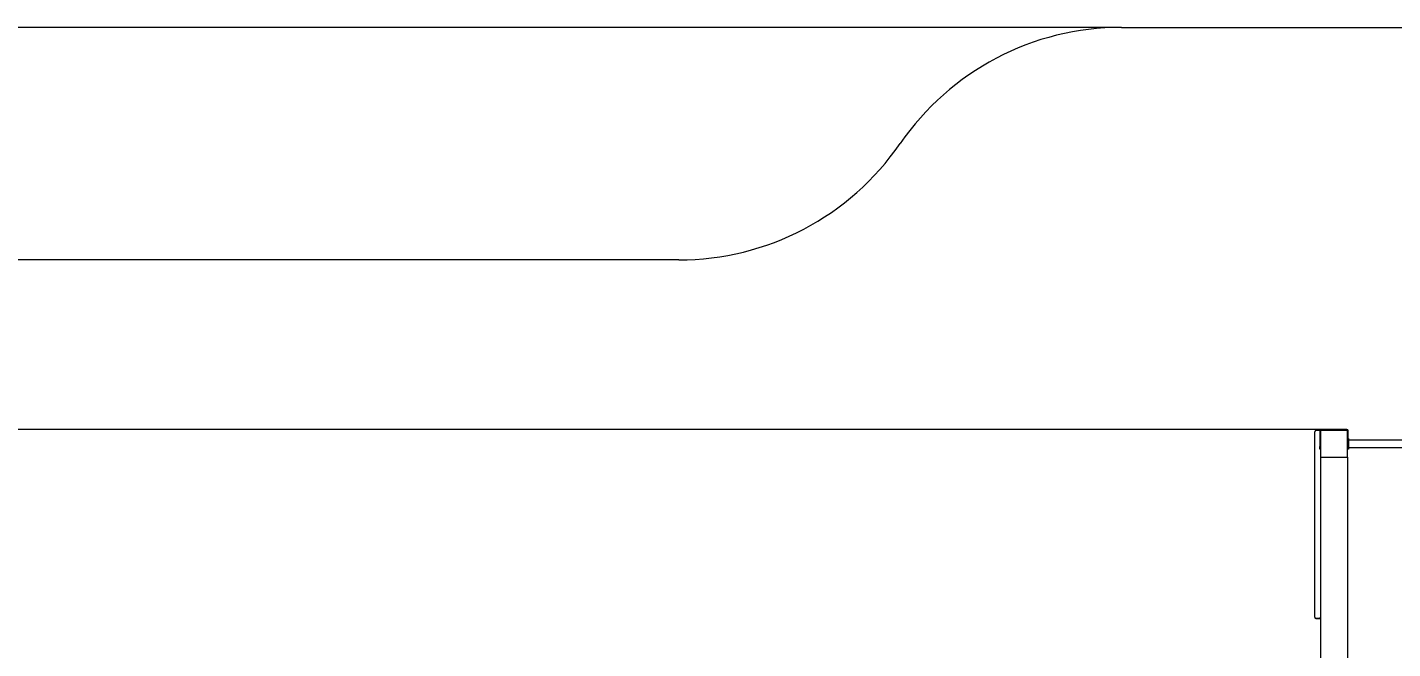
# Model space of a CAD drawing. Header units: millimetres. Extents: x -8422 to 28150, y -6982 to 5510.
# Drawn here: x -3450 to 1630, y 3201 to 5510 of the extents above; entities that cross this region are included whole.
import ezdxf

# ---------------------------------------------------------------- set-up
doc = ezdxf.new("R2010")
doc.units = ezdxf.units.MM
for name, color, linetype in [('DIKOM_ЗОНА', 80, 'Continuous'), ('DIKOM_ОБЪЕКТ', 7, 'Continuous'), ('DIKOM_РАЗМЕР_ЗОНА', 7, 'Continuous'), ('DIKOM_РАЗМЕР_ОБЪЕКТА', 7, 'Continuous')]:
    doc.layers.add(name, color=color, linetype=linetype)
doc.styles.add('style1', font='arial.ttf', dxfattribs={"width": 0.8})
doc.dimstyles.new('1-50', dxfattribs={"dimtxt": 300, "dimasz": 200, "dimexe": 100, "dimexo": 0, "dimgap": 100, "dimtad": 1, "dimdec": 0, "dimtxsty": 'style1', "dimcen": 0, "dimclrd": 7, "dimclre": 7, "dimadec": 1, "dimazin": 2, "dimtfac": 1, "dimtdec": 0, "dimtmove": 1, "dimatfit": 3, "dimfxl": 0, "dimlwd": 25, "dimlwe": 18, "dimarcsym": 0})

# ---------------------------------------------------------------- blocks, each defined once
blk = doc.blocks.new('*D0')
at = {"layer": 'Defpoints', "color": 0, "transparency": 16777216}
for p in [(1363.3, 4015), (-6011, -2710), (-2661.5, -2710)]:
    blk.add_point(p, dxfattribs=at)
at = {"layer": 'DIKOM_РАЗМЕР_ОБЪЕКТА', "color": 7, "lineweight": 18, "transparency": 16777216}
for p, q in [((1363.3, 4015), (-6111, 4015)), ((-2661.5, -2710), (-6111, -2710))]:
    blk.add_line(p, q, dxfattribs=at)
at = {"layer": 'DIKOM_РАЗМЕР_ОБЪЕКТА', "color": 7, "lineweight": 25, "transparency": 16777216}
blk.add_line((-6011, 3815), (-6011, -2510), dxfattribs=at)
at = {"layer": 'DIKOM_РАЗМЕР_ОБЪЕКТА', "color": 7, "transparency": 16777216}
for points in [[(-6044.3, 3815), (-5977.6, 3815), (-6011, 4015)], [(-6044.3, -2510), (-5977.6, -2510), (-6011, -2710)]]:
    blk.add_solid(points, dxfattribs=at)
at = {"layer": 'DIKOM_РАЗМЕР_ОБЪЕКТА', "color": 0, "transparency": 16777216, "insert": (-6264.1, 652.5), "char_height": 300, "attachment_point": 5, "rotation": 90, "style": 'style1'}
blk.add_mtext('6700', dxfattribs=at)
blk = doc.blocks.new('*D3')
at = {"layer": 'Defpoints', "color": 0, "transparency": 16777216}
for p in [(620.2, 5510), (-7972, -4607.5), (-3279.2, -4607.5)]:
    blk.add_point(p, dxfattribs=at)
at = {"layer": 'DIKOM_РАЗМЕР_ЗОНА', "color": 7, "lineweight": 18, "transparency": 16777216}
for p, q in [((620.2, 5510), (-8072, 5510)), ((-3279.2, -4607.5), (-8072, -4607.5))]:
    blk.add_line(p, q, dxfattribs=at)
at = {"layer": 'DIKOM_РАЗМЕР_ЗОНА', "color": 7, "lineweight": 25, "transparency": 16777216}
blk.add_line((-7972, 5310), (-7972, -4407.5), dxfattribs=at)
at = {"layer": 'DIKOM_РАЗМЕР_ЗОНА', "color": 7, "transparency": 16777216}
for points in [[(-8005.3, 5310), (-7938.6, 5310), (-7972, 5510)], [(-8005.3, -4407.5), (-7938.6, -4407.5), (-7972, -4607.5)]]:
    blk.add_solid(points, dxfattribs=at)
at = {"layer": 'DIKOM_РАЗМЕР_ЗОНА', "color": 0, "transparency": 16777216, "insert": (-8225.1, 451.3), "char_height": 300, "attachment_point": 5, "rotation": 90, "style": 'style1'}
blk.add_mtext('10100', dxfattribs=at)

msp = doc.modelspace()

# ---------------------------------------------------------------- linework, layer by layer
at = {"layer": 'DIKOM_ЗОНА', "color": 3, "lineweight": 15}
for p, q in [((620.2, 5510), (3355.9, 5510)), ((-1026.2, 4645.4), (-3941.7, 4645.4))]:
    msp.add_line(p, q, dxfattribs=at)
for centre, start, end in [((620.2, 4510), 90, 145.4093), ((-1026.2, 5645.4), 270, 325.4093)]:
    msp.add_arc(centre, 1000, start, end, dxfattribs=at)
at = {"layer": 'DIKOM_ОБЪЕКТ', "color": 7, "linetype": 'Continuous', "lineweight": 15}
for p, q in [((1459.3, 4015), (1363.3, 4015)), ((1340.3, 3991.6), (1340.3, 4007)), ((1340.3, 3317.3), (1340.3, 3991.6)), ((1356.3, 4012), (1345.3, 4012)), ((1358.3, 4010), (1358.3, 3952)), ((1361.3, 4012), (1361.3, 3912)), ((1461.3, 4012), (1361.3, 4012)), ((1461.3, 3912), (1461.3, 4012)), ((1465.3, 3982), (1461.3, 3982)), ((1464.3, 3982), (1464.3, 4010)), ((1465.3, 3982), (1465.3, 3942)), ((2102.7, 3975.5), (1465.3, 3975.5)), ((1358.3, 3952), (1361.3, 3952)), ((1358.3, 3942), (1358.3, 3952)), ((1361.3, 3942), (1358.3, 3942)), ((1361.3, 3912), (1361.3, 3324.2)), ((1361.3, 3912), (1461.3, 3912)), ((1465.3, 3942), (1461.3, 3942)), ((1461.3, 3912), (1461.3, 2176.8)), ((1465.3, 3948.5), (2102.7, 3948.5)), ((1340.3, 3317.3), (1340.3, 3317.3)), ((1345.3, 3312.3), (1356.3, 3312.3)), ((1356.3, 3312.3), (1345.3, 3312.3)), ((1345.3, 3312.3), (1345.3, 3312.3)), ((1356.3, 3312.3), (1356.3, 3312.3)), ((1361.3, 3324.2), (1361.3, 2244.6))]:
    msp.add_line(p, q, dxfattribs=at)
for centre, start, end in [((1363.3, 4010), 90, 180), ((1459.3, 4010), 0, 90), ((1345.3, 4007), 90, 180), ((1356.3, 4007), 63.595, 90), ((1345.3, 3317.3), 180, 270), ((1345.3, 3317.3), 180.0121, 270.0178), ((1356.3, 3317.3), 270, 0), ((1356.3, 3317.3), 269.9876, 359.9879)]:
    msp.add_arc(centre, 5, start, end, dxfattribs=at)

# ---------------------------------------------------------------- dimensions: what is measured, and where the dimension line sits
at = {"layer": 'DIKOM_РАЗМЕР_ЗОНА'}
dim = msp.add_linear_dim(base=(-7972, -4607.5), p1=(620.2, 5510), p2=(-3279.2, -4607.5), angle=90, text='10100', dimstyle='1-50', override={"dimscale": 1, "dimtix": 0, "dimtofl": 1, "dimtmove": 1, "dimatfit": 3}, dxfattribs=at)
dim.commit()
dim.dimension.update_dxf_attribs({"geometry": '*D3', "text_midpoint": (-8225.1, 451.3)})
at = {"layer": 'DIKOM_РАЗМЕР_ОБЪЕКТА'}
dim = msp.add_linear_dim(base=(-6011, -2710), p1=(1363.3, 4015), p2=(-2661.5, -2710), angle=90, text='6700', dimstyle='1-50', override={"dimscale": 1, "dimtix": 0, "dimtofl": 1, "dimtmove": 1, "dimatfit": 3}, dxfattribs=at)
dim.commit()
dim.dimension.update_dxf_attribs({"geometry": '*D0', "text_midpoint": (-6264.1, 652.5)})

doc.saveas('drawing.dxf')
